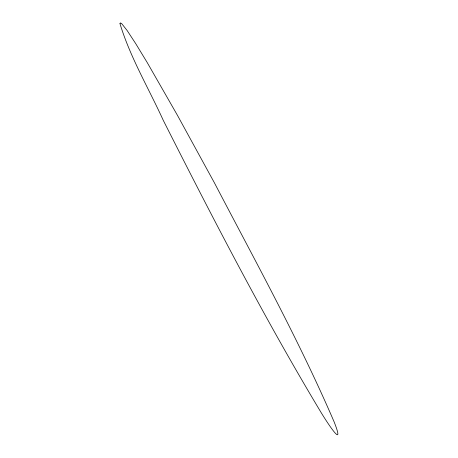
<?xml version="1.0" encoding="UTF-8"?>
<svg xmlns="http://www.w3.org/2000/svg" width="458" height="458" viewBox="0 0 458 458"><rect width="100%" height="100%" fill="white"/><g stroke="black" fill="none" stroke-linecap="round" stroke-linejoin="round"><path stroke-width="0.69" d="M119.973 23.679C130.238 57.439 148.684 88.32 163.277 120.351C212.936 218.563 263.499 316.507 320.136 410.923C323.938 417.41 346.654 453.626 334.14 421.91C298.891 340.082 255.724 261.902 214.51 183.011L177.452 115.33L147.264 62.643L135.717 43.63L127.089 30.451L121.811 23.776L120.471 22.9L119.973 23.679"/></g></svg>
